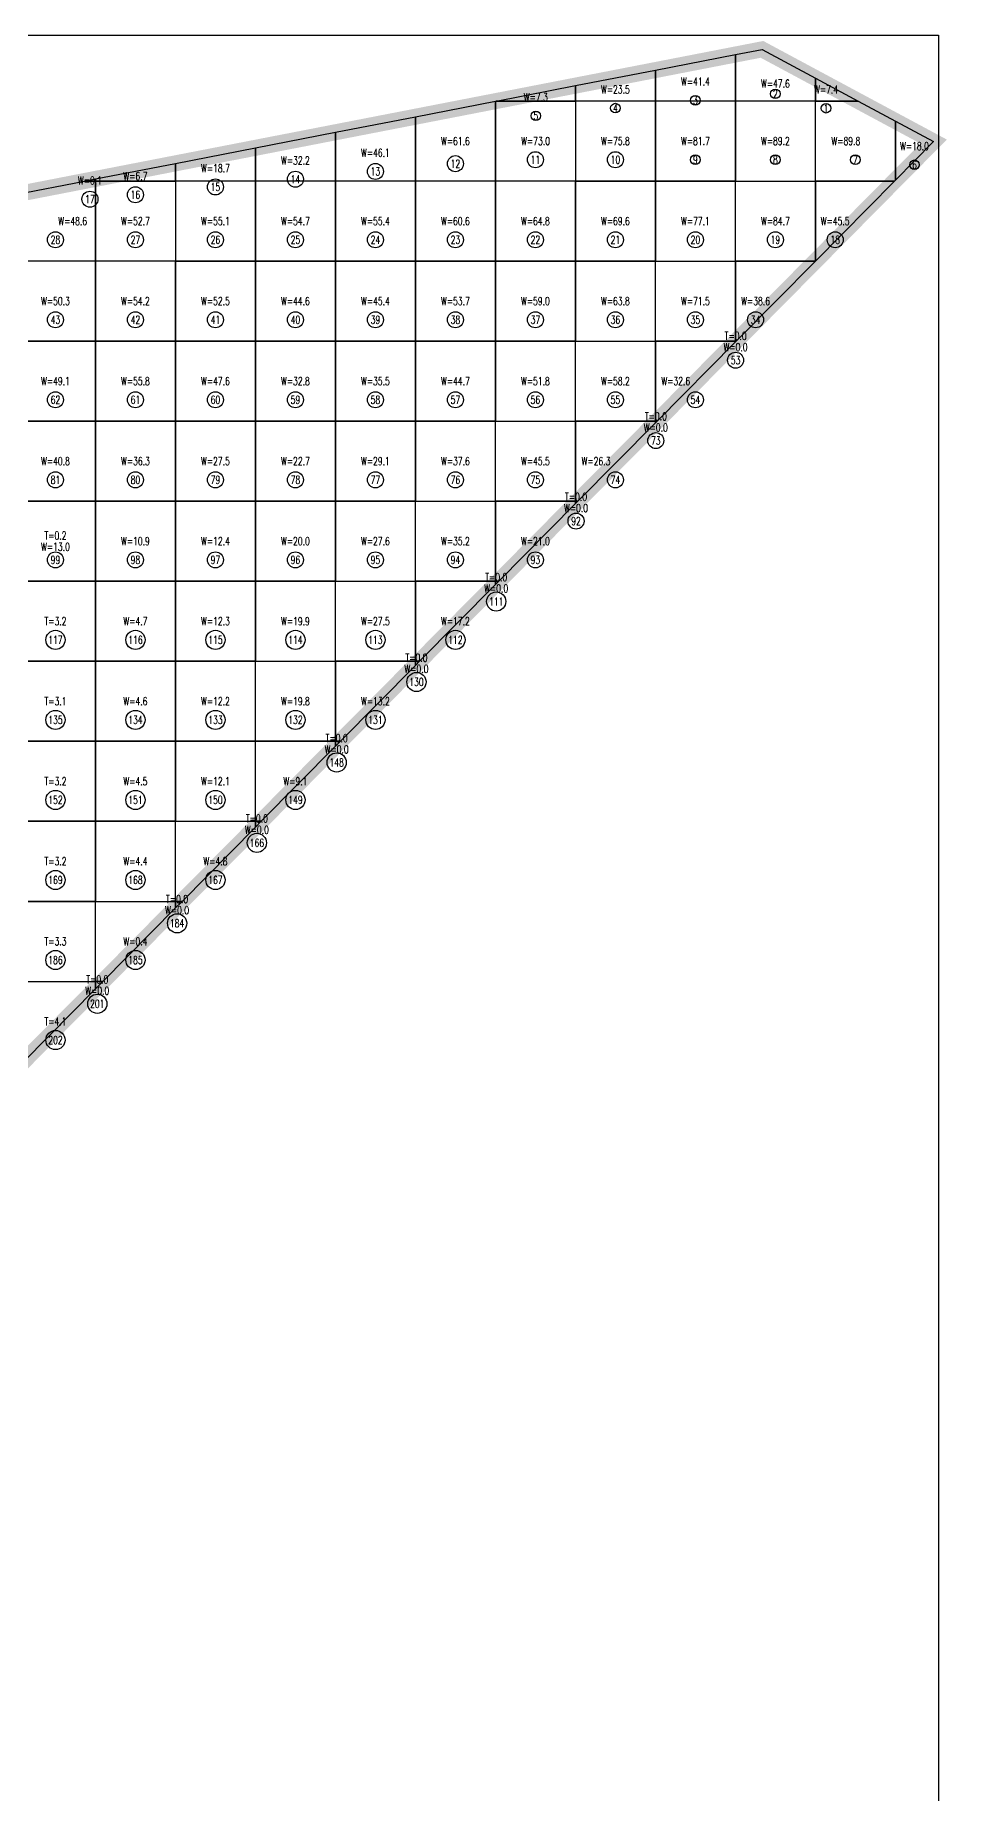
# Model space of a CAD drawing. Extents: x 4283 to 40403, y 1134 to 1764.
# Drawn here: x 28382.1 to 28433.9, y 1572.5 to 1672.4 of the extents above; entities that cross this region are included whole.
import ezdxf
from ezdxf.enums import TextEntityAlignment as Align

# ---------------------------------------------------------------- set-up
doc = ezdxf.new("R2010")
doc.units = 0
for name, color, linetype in [('tdz_2-1方格网', 2, 'Continuous'), ('tdz_2-1方格网计算', 7, 'Continuous'), ('tdz_土方计算图', 7, 'Continuous'), ('tdz_格田', 6, 'Continuous')]:
    doc.layers.add(name, color=color, linetype=linetype)
doc.styles.add('GLandNum', font='txt_____.ttf', dxfattribs={"width": 0.7, "height": 0.5})

msp = doc.modelspace()

# ---------------------------------------------------------------- linework, layer by layer
at = {"layer": 'tdz_2-1方格网', "linetype": 'Continuous'}
for points in [[(28421.919, 1671.257, 3120.945), (28421.919, 1668.618, 3120.901), (28417.374, 1668.618, 3120.907), (28417.374, 1670.374, 3121.051)], [(28426.464, 1669.922, 3120.898), (28426.464, 1668.618, 3120.894), (28421.919, 1668.618, 3120.901), (28421.919, 1671.257, 3120.945), (28423.431, 1671.551, 3120.909)], [(28417.374, 1670.374, 3121.051), (28417.374, 1668.618, 3120.907), (28412.828, 1668.618, 3121.142), (28412.828, 1669.491, 3121.157)], [(28412.828, 1669.491, 3121.157), (28412.828, 1668.618, 3121.142), (28408.332, 1668.618, 3121.262)], [(28428.894, 1668.618, 3120.89), (28426.464, 1668.618, 3120.894), (28426.464, 1669.922, 3120.898)], [(28408.283, 1668.608, 3121.263), (28408.283, 1664.072, 3120.953), (28403.737, 1664.072, 3121.04), (28403.737, 1667.725, 3121.369)], [(28408.332, 1668.618, 3121.262), (28412.828, 1668.618, 3121.142), (28412.828, 1664.072, 3120.79), (28408.283, 1664.072, 3120.953), (28408.283, 1668.608, 3121.263)], [(28412.828, 1668.618, 3121.142), (28412.828, 1664.072, 3120.79), (28417.374, 1664.072, 3120.785), (28417.374, 1668.618, 3120.907)], [(28417.374, 1668.618, 3120.907), (28417.374, 1664.072, 3120.785), (28421.919, 1664.072, 3120.782), (28421.919, 1668.618, 3120.901)], [(28421.919, 1668.618, 3120.901), (28421.919, 1664.072, 3120.782), (28426.464, 1664.072, 3120.778), (28426.464, 1668.618, 3120.894)], [(28430.963, 1664.072, 3120.779), (28426.464, 1664.072, 3120.778), (28426.464, 1668.618, 3120.894), (28428.894, 1668.618, 3120.89), (28431.01, 1667.482, 3120.883), (28431.01, 1664.119, 3120.781)], [(28403.737, 1667.725, 3121.369), (28403.737, 1664.072, 3121.04), (28399.192, 1664.072, 3121.325), (28399.192, 1666.842, 3121.475)], [(28431.01, 1664.119, 3120.781), (28431.01, 1667.482, 3120.883), (28433.183, 1666.315, 3120.875)], [(28399.192, 1666.842, 3121.475), (28399.192, 1664.072, 3121.325), (28394.646, 1664.072, 3121.593), (28394.646, 1665.959, 3121.582)], [(28390.101, 1665.076, 3121.688), (28390.101, 1664.072, 3121.694), (28385.555, 1664.072, 3121.795), (28385.555, 1664.193, 3121.795)], [(28394.646, 1665.959, 3121.582), (28394.646, 1664.072, 3121.593), (28390.101, 1664.072, 3121.694), (28390.101, 1665.076, 3121.688)], [(28384.932, 1664.072, 3121.805), (28385.555, 1664.072, 3121.795), (28385.555, 1659.527, 3121.834), (28381.01, 1659.527, 3121.964), (28381.01, 1663.31, 3121.901)], [(28385.555, 1664.193, 3121.795), (28385.555, 1664.072, 3121.795), (28384.932, 1664.072, 3121.805)], [(28385.555, 1659.527, 3121.834), (28385.555, 1664.072, 3121.795), (28390.101, 1664.072, 3121.694), (28390.101, 1659.527, 3121.605)], [(28390.101, 1664.072, 3121.694), (28390.101, 1659.527, 3121.605), (28394.646, 1659.527, 3121.282), (28394.646, 1664.072, 3121.593)], [(28394.646, 1664.072, 3121.593), (28394.646, 1659.527, 3121.282), (28399.192, 1659.527, 3120.806), (28399.192, 1664.072, 3121.325)], [(28399.192, 1664.072, 3121.325), (28399.192, 1659.527, 3120.806), (28403.737, 1659.527, 3120.826), (28403.737, 1664.072, 3121.04)], [(28403.737, 1664.072, 3121.04), (28403.737, 1659.527, 3120.826), (28408.283, 1659.527, 3120.82), (28408.283, 1664.072, 3120.953)], [(28408.283, 1664.072, 3120.953), (28408.283, 1659.527, 3120.82), (28412.828, 1659.527, 3120.582), (28412.828, 1664.072, 3120.79)], [(28412.828, 1664.072, 3120.79), (28412.828, 1659.527, 3120.582), (28417.374, 1659.527, 3120.578), (28417.374, 1664.072, 3120.785)], [(28417.374, 1664.072, 3120.785), (28417.374, 1659.527, 3120.578), (28421.919, 1659.527, 3120.575), (28421.919, 1664.072, 3120.782)], [(28421.919, 1659.527, 3120.575), (28421.919, 1664.072, 3120.782), (28426.464, 1664.072, 3120.778), (28426.464, 1659.527, 3120.584)], [(28426.464, 1664.072, 3120.778), (28430.963, 1664.072, 3120.779), (28426.464, 1659.527, 3120.584)], [(28381.01, 1659.527, 3121.964), (28381.01, 1654.981, 3122.08), (28385.555, 1654.981, 3121.818), (28385.555, 1659.527, 3121.834)], [(28385.555, 1659.527, 3121.834), (28385.555, 1654.981, 3121.818), (28390.101, 1654.981, 3121.9), (28390.101, 1659.527, 3121.605)], [(28390.101, 1659.527, 3121.605), (28390.101, 1654.981, 3121.9), (28394.646, 1654.981, 3121.012), (28394.646, 1659.527, 3121.282)], [(28394.646, 1659.527, 3121.282), (28394.646, 1654.981, 3121.012), (28399.192, 1654.981, 3120.439), (28399.192, 1659.527, 3120.806)], [(28399.192, 1659.527, 3120.806), (28399.192, 1654.981, 3120.439), (28403.737, 1654.981, 3120.48), (28403.737, 1659.527, 3120.826)], [(28403.737, 1659.527, 3120.826), (28403.737, 1654.981, 3120.48), (28408.283, 1654.981, 3120.53), (28408.283, 1659.527, 3120.82)], [(28408.283, 1659.527, 3120.82), (28408.283, 1654.981, 3120.53), (28412.828, 1654.981, 3120.375), (28412.828, 1659.527, 3120.582)], [(28412.828, 1659.527, 3120.582), (28412.828, 1654.981, 3120.375), (28417.374, 1654.981, 3120.371), (28417.374, 1659.527, 3120.578)], [(28417.374, 1654.981, 3120.371), (28417.374, 1659.527, 3120.578), (28421.919, 1659.527, 3120.575), (28421.919, 1654.981, 3120.387)], [(28421.966, 1654.981, 3120.389), (28421.919, 1654.981, 3120.387), (28421.919, 1659.527, 3120.575), (28426.464, 1659.527, 3120.584)], [(28381.01, 1654.981, 3122.08), (28381.01, 1650.436, 3121.818), (28385.555, 1650.436, 3121.818), (28385.555, 1654.981, 3121.818)], [(28385.555, 1654.981, 3121.818), (28385.555, 1650.436, 3121.818), (28390.101, 1650.436, 3121.865), (28390.101, 1654.981, 3121.9)], [(28390.101, 1654.981, 3121.9), (28390.101, 1650.436, 3121.865), (28394.646, 1650.436, 3120.318), (28394.646, 1654.981, 3121.012)], [(28394.646, 1654.981, 3121.012), (28394.646, 1650.436, 3120.318), (28399.192, 1650.436, 3120.069), (28399.192, 1654.981, 3120.439)], [(28399.192, 1654.981, 3120.439), (28399.192, 1650.436, 3120.069), (28403.737, 1650.436, 3120.135), (28403.737, 1654.981, 3120.48)], [(28403.737, 1654.981, 3120.48), (28403.737, 1650.436, 3120.135), (28408.283, 1650.436, 3120.203), (28408.283, 1654.981, 3120.53)], [(28408.283, 1654.981, 3120.53), (28408.283, 1650.436, 3120.203), (28412.828, 1650.436, 3120.166), (28412.828, 1654.981, 3120.375)], [(28412.828, 1650.436, 3120.166), (28412.828, 1654.981, 3120.375), (28417.374, 1654.981, 3120.371), (28417.374, 1650.436, 3120.192)], [(28417.467, 1650.436, 3120.194), (28417.374, 1650.436, 3120.192), (28417.374, 1654.981, 3120.371), (28421.919, 1654.981, 3120.387), (28421.919, 1654.934, 3120.386)], [(28421.919, 1654.981, 3120.387), (28421.966, 1654.981, 3120.389), (28421.919, 1654.934, 3120.386)], [(28381.01, 1650.436, 3121.818), (28381.01, 1645.891, 3121.818), (28385.555, 1645.891, 3120.894), (28385.555, 1650.436, 3121.818)], [(28385.555, 1650.436, 3121.818), (28385.555, 1645.891, 3120.894), (28390.101, 1645.891, 3120), (28390.101, 1650.436, 3121.865)], [(28390.101, 1650.436, 3121.865), (28390.101, 1645.891, 3120), (28394.646, 1645.891, 3120), (28394.646, 1650.436, 3120.318)], [(28394.646, 1650.436, 3120.318), (28394.646, 1645.891, 3120), (28399.192, 1645.891, 3120), (28399.192, 1650.436, 3120.069)], [(28399.192, 1650.436, 3120.069), (28399.192, 1645.891, 3120), (28403.737, 1645.891, 3120), (28403.737, 1650.436, 3120.135)], [(28403.737, 1650.436, 3120.135), (28403.737, 1645.891, 3120), (28408.283, 1645.891, 3120), (28408.283, 1650.436, 3120.203)], [(28408.283, 1645.891, 3120), (28408.283, 1650.436, 3120.203), (28412.828, 1650.436, 3120.166), (28412.828, 1645.891, 3120)], [(28412.968, 1645.891, 3120), (28412.828, 1645.891, 3120), (28412.828, 1650.436, 3120.166), (28417.374, 1650.436, 3120.192), (28417.374, 1650.342, 3120.189)], [(28417.374, 1650.436, 3120.192), (28417.467, 1650.436, 3120.194), (28417.374, 1650.342, 3120.189)], [(28381.01, 1645.891, 3121.818), (28381.01, 1641.345, 3119.976), (28385.555, 1641.345, 3120), (28385.555, 1645.891, 3120.894)], [(28385.555, 1645.891, 3120.894), (28385.555, 1641.345, 3120), (28390.101, 1641.345, 3120), (28390.101, 1645.891, 3120)], [(28390.101, 1645.891, 3120), (28390.101, 1641.345, 3120), (28394.646, 1641.345, 3120), (28394.646, 1645.891, 3120)], [(28394.646, 1645.891, 3120), (28394.646, 1641.345, 3120), (28399.192, 1641.345, 3120), (28399.192, 1645.891, 3120)], [(28399.192, 1645.891, 3120), (28399.192, 1641.345, 3120), (28403.737, 1641.345, 3120), (28403.737, 1645.891, 3120)], [(28403.737, 1641.345, 3120), (28403.737, 1645.891, 3120), (28408.283, 1645.891, 3120), (28408.283, 1641.345, 3120)], [(28408.469, 1641.345, 3120), (28408.283, 1641.345, 3120), (28408.283, 1645.891, 3120), (28412.828, 1645.891, 3120), (28412.828, 1645.749, 3120)], [(28412.828, 1645.891, 3120), (28412.968, 1645.891, 3120), (28412.828, 1645.749, 3120)], [(28381.01, 1641.345, 3119.976), (28381.01, 1636.8, 3120), (28385.555, 1636.8, 3120), (28385.555, 1641.345, 3120)], [(28385.555, 1641.345, 3120), (28385.555, 1636.8, 3120), (28390.101, 1636.8, 3120), (28390.101, 1641.345, 3120)], [(28390.101, 1641.345, 3120), (28390.101, 1636.8, 3120), (28394.646, 1636.8, 3120), (28394.646, 1641.345, 3120)], [(28394.646, 1641.345, 3120), (28394.646, 1636.8, 3120), (28399.192, 1636.8, 3120), (28399.192, 1641.345, 3120)], [(28399.192, 1636.8, 3120), (28399.192, 1641.345, 3120), (28403.737, 1641.345, 3120), (28403.737, 1636.8, 3120)], [(28403.971, 1636.8, 3120), (28403.737, 1636.8, 3120), (28403.737, 1641.345, 3120), (28408.283, 1641.345, 3120), (28408.283, 1641.156, 3120)], [(28408.283, 1641.345, 3120), (28408.469, 1641.345, 3120), (28408.283, 1641.156, 3120)], [(28381.01, 1636.8, 3120), (28381.01, 1632.254, 3120), (28385.555, 1632.254, 3120), (28385.555, 1636.8, 3120)], [(28385.555, 1636.8, 3120), (28385.555, 1632.254, 3120), (28390.101, 1632.254, 3120), (28390.101, 1636.8, 3120)], [(28390.101, 1636.8, 3120), (28390.101, 1632.254, 3120), (28394.646, 1632.254, 3120), (28394.646, 1636.8, 3120)], [(28394.646, 1632.254, 3120), (28394.646, 1636.8, 3120), (28399.192, 1636.8, 3120), (28399.192, 1632.254, 3120)], [(28399.472, 1632.254, 3120), (28399.192, 1632.254, 3120), (28399.192, 1636.8, 3120), (28403.737, 1636.8, 3120), (28403.737, 1636.564, 3120)], [(28403.737, 1636.8, 3120), (28403.971, 1636.8, 3120), (28403.737, 1636.564, 3120)], [(28381.01, 1632.254, 3120), (28381.01, 1627.709, 3120), (28385.555, 1627.709, 3120), (28385.555, 1632.254, 3120)], [(28385.555, 1632.254, 3120), (28385.555, 1627.709, 3120), (28390.101, 1627.709, 3120), (28390.101, 1632.254, 3120)], [(28390.101, 1632.254, 3120), (28390.101, 1627.709, 3120), (28394.646, 1627.709, 3120), (28394.646, 1632.254, 3120)], [(28394.973, 1627.709, 3120), (28394.646, 1627.709, 3120), (28394.646, 1632.254, 3120), (28399.192, 1632.254, 3120), (28399.192, 1631.971, 3120)], [(28399.192, 1632.254, 3120), (28399.472, 1632.254, 3120), (28399.192, 1631.971, 3120)], [(28381.01, 1627.709, 3120), (28381.01, 1623.163, 3120), (28385.555, 1623.163, 3120), (28385.555, 1627.709, 3120)], [(28385.555, 1627.709, 3120), (28385.555, 1623.163, 3120), (28390.101, 1623.163, 3120), (28390.101, 1627.709, 3120)], [(28390.474, 1623.163, 3120), (28390.101, 1623.163, 3120), (28390.101, 1627.709, 3120), (28394.646, 1627.709, 3120), (28394.646, 1627.379, 3120)], [(28394.646, 1627.709, 3120), (28394.973, 1627.709, 3120), (28394.646, 1627.379, 3120)], [(28381.01, 1623.163, 3120), (28381.01, 1618.618, 3120), (28385.555, 1618.618, 3120), (28385.555, 1623.163, 3120)], [(28385.975, 1618.618, 3120), (28385.555, 1618.618, 3120), (28385.555, 1623.163, 3120), (28390.101, 1623.163, 3120), (28390.101, 1622.786, 3120)], [(28390.101, 1623.163, 3120), (28390.474, 1623.163, 3120), (28390.101, 1622.786, 3120)], [(28381.477, 1614.072, 3120), (28381.01, 1614.072, 3120), (28381.01, 1618.618, 3120), (28385.555, 1618.618, 3120), (28385.555, 1618.193, 3120)], [(28385.555, 1618.618, 3120), (28385.975, 1618.618, 3120), (28385.555, 1618.193, 3120)]]:
    msp.add_polyline3d(points, close=True, dxfattribs=at)
at = {"layer": 'tdz_2-1方格网计算', "color": 7}
for centre, radius in [((28424.192, 1669.024), 0.273), ((28415.101, 1668.215), 0.273), ((28419.646, 1668.656), 0.273), ((28427.072, 1668.209), 0.273), ((28410.58, 1667.776), 0.273), ((28401.464, 1664.617), 0.455), ((28406.01, 1665.059), 0.455), ((28410.555, 1665.284), 0.455), ((28415.101, 1665.284), 0.455), ((28419.646, 1665.284), 0.273), ((28424.192, 1665.284), 0.273), ((28428.737, 1665.284), 0.273), ((28432.096, 1664.997), 0.273), ((28392.374, 1663.735), 0.455), ((28396.919, 1664.176), 0.455), ((28385.244, 1663.042), 0.455), ((28387.828, 1663.293), 0.455), ((28383.283, 1660.739), 0.455), ((28387.828, 1660.739), 0.455), ((28392.374, 1660.739), 0.455), ((28396.919, 1660.739), 0.455), ((28401.464, 1660.739), 0.455), ((28406.01, 1660.739), 0.455), ((28410.555, 1660.739), 0.455), ((28415.101, 1660.739), 0.455), ((28419.646, 1660.739), 0.455), ((28424.192, 1660.739), 0.455), ((28427.589, 1660.739), 0.455), ((28383.283, 1656.194), 0.455), ((28387.828, 1656.194), 0.455), ((28392.374, 1656.194), 0.455), ((28396.919, 1656.194), 0.455), ((28401.464, 1656.194), 0.455), ((28406.01, 1656.194), 0.455), ((28410.555, 1656.194), 0.455), ((28415.101, 1656.194), 0.455), ((28419.646, 1656.194), 0.455), ((28423.067, 1656.194), 0.455), ((28421.931, 1653.897), 0.455), ((28383.283, 1651.648), 0.455), ((28387.828, 1651.648), 0.455), ((28392.374, 1651.648), 0.455), ((28396.919, 1651.648), 0.455), ((28401.464, 1651.648), 0.455), ((28406.01, 1651.648), 0.455), ((28410.555, 1651.648), 0.455), ((28415.101, 1651.648), 0.455), ((28419.646, 1651.648), 0.455), ((28417.397, 1649.328), 0.455), ((28383.283, 1647.103), 0.455), ((28387.828, 1647.103), 0.455), ((28392.374, 1647.103), 0.455), ((28396.919, 1647.103), 0.455), ((28401.464, 1647.103), 0.455), ((28406.01, 1647.103), 0.455), ((28410.555, 1647.103), 0.455), ((28415.101, 1647.103), 0.455), ((28412.863, 1644.759), 0.455), ((28383.283, 1642.557), 0.455), ((28387.828, 1642.557), 0.455), ((28392.374, 1642.557), 0.455), ((28396.919, 1642.557), 0.455), ((28401.464, 1642.557), 0.455), ((28406.01, 1642.557), 0.455), ((28410.555, 1642.557), 0.455), ((28408.329, 1640.19), 0.545), ((28383.283, 1638.012), 0.545), ((28387.828, 1638.012), 0.545), ((28392.374, 1638.012), 0.545), ((28396.919, 1638.012), 0.545), ((28401.464, 1638.012), 0.545), ((28406.01, 1638.012), 0.545), ((28403.796, 1635.621), 0.545), ((28383.283, 1633.466), 0.545), ((28387.828, 1633.466), 0.545), ((28392.374, 1633.466), 0.545), ((28396.919, 1633.466), 0.545), ((28401.464, 1633.466), 0.545), ((28399.262, 1631.052), 0.545), ((28383.283, 1628.921), 0.545), ((28387.828, 1628.921), 0.545), ((28392.374, 1628.921), 0.545), ((28396.919, 1628.921), 0.545), ((28394.728, 1626.483), 0.545), ((28383.283, 1624.375), 0.545), ((28387.828, 1624.375), 0.545), ((28392.374, 1624.375), 0.545), ((28390.194, 1621.914), 0.545), ((28383.283, 1619.83), 0.545), ((28387.828, 1619.83), 0.545), ((28385.66, 1617.345), 0.545), ((28383.283, 1615.284), 0.545)]:
    msp.add_circle(centre, radius, dxfattribs=at)
at = {"layer": 'tdz_土方计算图', "linetype": 'Continuous'}
for points in [[(28303.46, 1672.357), (28433.46, 1672.357)], [(28433.46, 1672.357), (28433.46, 1512.357)]]:
    msp.add_lwpolyline(points, dxfattribs=at)
at = {"layer": 'tdz_格田', "linetype": 'Continuous', "const_width": 0.909}
msp.add_lwpolyline([(28433.183, 1666.315), (28340.988, 1573.163), (28303.737, 1595.575), (28342.493, 1655.828), (28423.431, 1671.551), (28433.183, 1666.315)], close=True, dxfattribs=at)

# ---------------------------------------------------------------- texts
at = {"layer": 'tdz_2-1方格网计算', "color": 173, "style": 'GLandNum', "width": 0.7}
for s, p in [('W=7.3', (28410.58, 1668.836)), ('W=23.5', (28415.101, 1669.275)), ('W=41.4', (28419.646, 1669.717)), ('W=47.6', (28424.192, 1669.604)), ('W=7.4', (28427.072, 1669.27)), ('W=61.6', (28406.01, 1666.34)), ('W=73.0', (28410.568, 1666.345)), ('W=75.8', (28415.101, 1666.345)), ('W=81.7', (28419.646, 1666.345)), ('W=89.2', (28424.192, 1666.345)), ('W=89.8', (28428.197, 1666.345)), ('W=18.0', (28432.096, 1666.058)), ('W=32.2', (28396.919, 1665.237)), ('W=46.1', (28401.464, 1665.678)), ('W=0.1', (28385.244, 1664.103)), ('W=6.7', (28387.828, 1664.354)), ('W=18.7', (28392.374, 1664.795)), ('W=48.6', (28384.263, 1661.8)), ('W=52.7', (28387.828, 1661.8)), ('W=55.1', (28392.374, 1661.8)), ('W=54.7', (28396.919, 1661.8)), ('W=55.4', (28401.464, 1661.8)), ('W=60.6', (28406.01, 1661.8)), ('W=64.8', (28410.555, 1661.8)), ('W=69.6', (28415.101, 1661.8)), ('W=77.1', (28419.646, 1661.8)), ('W=84.7', (28424.192, 1661.8)), ('W=45.5', (28427.589, 1661.8)), ('W=50.3', (28383.283, 1657.254)), ('W=54.2', (28387.828, 1657.254)), ('W=52.5', (28392.374, 1657.254)), ('W=44.6', (28396.919, 1657.254)), ('W=45.4', (28401.464, 1657.254)), ('W=53.7', (28406.01, 1657.254)), ('W=59.0', (28410.555, 1657.254)), ('W=63.8', (28415.101, 1657.254)), ('W=71.5', (28419.646, 1657.254)), ('W=38.6', (28423.067, 1657.254)), ('W=0.0', (28421.931, 1654.64)), ('W=49.1', (28383.283, 1652.709)), ('W=55.8', (28387.828, 1652.709)), ('W=47.6', (28392.374, 1652.709)), ('W=32.8', (28396.919, 1652.709)), ('W=35.5', (28401.464, 1652.709)), ('W=44.7', (28406.01, 1652.709)), ('W=51.8', (28410.555, 1652.709)), ('W=58.2', (28415.101, 1652.709)), ('W=32.6', (28418.533, 1652.709)), ('W=0.0', (28417.397, 1650.071)), ('W=40.8', (28383.283, 1648.163)), ('W=36.3', (28387.828, 1648.163)), ('W=27.5', (28392.374, 1648.163)), ('W=22.7', (28396.919, 1648.163)), ('W=29.1', (28401.464, 1648.163)), ('W=37.6', (28406.01, 1648.163)), ('W=45.5', (28410.555, 1648.163)), ('W=26.3', (28413.999, 1648.163)), ('W=0.0', (28412.863, 1645.502)), ('W=13.0', (28383.283, 1643.3)), ('W=10.9', (28387.828, 1643.618)), ('W=12.4', (28392.374, 1643.618)), ('W=20.0', (28396.919, 1643.618)), ('W=27.6', (28401.464, 1643.618)), ('W=35.2', (28406.01, 1643.618)), ('W=21.0', (28410.555, 1643.618)), ('W=0.0', (28408.329, 1640.933)), ('W=4.7', (28387.828, 1639.072)), ('W=12.3', (28392.374, 1639.072)), ('W=19.9', (28396.919, 1639.072)), ('W=27.5', (28401.464, 1639.072)), ('W=17.2', (28406.01, 1639.072)), ('W=0.0', (28403.796, 1636.364)), ('W=4.6', (28387.828, 1634.527)), ('W=12.2', (28392.374, 1634.527)), ('W=19.8', (28396.919, 1634.527)), ('W=13.2', (28401.464, 1634.527)), ('W=0.0', (28399.262, 1631.795)), ('W=4.5', (28387.828, 1629.981)), ('W=12.1', (28392.374, 1629.981)), ('W=9.1', (28396.919, 1629.981)), ('W=0.0', (28394.728, 1627.225)), ('W=4.4', (28387.828, 1625.436)), ('W=4.8', (28392.374, 1625.436)), ('W=0.0', (28390.194, 1622.656)), ('W=0.4', (28387.828, 1620.891)), ('W=0.0', (28385.66, 1618.087))]:
    msp.add_text(s, height=0.4545, dxfattribs=at).set_placement(p, align=Align.MIDDLE_CENTER)
at = {"layer": 'tdz_2-1方格网计算', "color": 7, "style": 'GLandNum', "width": 0.7}
for s, height, p in [('2', 0.455, (28424.192, 1669.024)), ('4', 0.455, (28415.101, 1668.215)), ('3', 0.455, (28419.646, 1668.656)), ('1', 0.455, (28427.072, 1668.209)), ('5', 0.455, (28410.58, 1667.776)), ('12', 0.4545, (28406.01, 1665.059)), ('11', 0.4545, (28410.555, 1665.284)), ('10', 0.4545, (28415.101, 1665.284)), ('9', 0.455, (28419.646, 1665.284)), ('8', 0.455, (28424.192, 1665.284)), ('7', 0.455, (28428.737, 1665.284)), ('6', 0.455, (28432.096, 1664.997)), ('14', 0.4545, (28396.919, 1664.176)), ('13', 0.4545, (28401.464, 1664.617)), ('17', 0.4545, (28385.244, 1663.042)), ('16', 0.4545, (28387.828, 1663.293)), ('15', 0.4545, (28392.374, 1663.735)), ('28', 0.4545, (28383.283, 1660.739)), ('27', 0.4545, (28387.828, 1660.739)), ('26', 0.4545, (28392.374, 1660.739)), ('25', 0.4545, (28396.919, 1660.739)), ('24', 0.4545, (28401.464, 1660.739)), ('23', 0.4545, (28406.01, 1660.739)), ('22', 0.4545, (28410.555, 1660.739)), ('21', 0.4545, (28415.101, 1660.739)), ('20', 0.4545, (28419.646, 1660.739)), ('19', 0.4545, (28424.192, 1660.739)), ('18', 0.4545, (28427.589, 1660.739)), ('43', 0.4545, (28383.283, 1656.194)), ('42', 0.4545, (28387.828, 1656.194)), ('41', 0.4545, (28392.374, 1656.194)), ('40', 0.4545, (28396.919, 1656.194)), ('39', 0.4545, (28401.464, 1656.194)), ('38', 0.4545, (28406.01, 1656.194)), ('37', 0.4545, (28410.555, 1656.194)), ('36', 0.4545, (28415.101, 1656.194)), ('35', 0.4545, (28419.646, 1656.194)), ('34', 0.4545, (28423.067, 1656.194)), ('53', 0.4545, (28421.931, 1653.897)), ('62', 0.4545, (28383.283, 1651.648)), ('61', 0.4545, (28387.828, 1651.648)), ('60', 0.4545, (28392.374, 1651.648)), ('59', 0.4545, (28396.919, 1651.648)), ('58', 0.4545, (28401.464, 1651.648)), ('57', 0.4545, (28406.01, 1651.648)), ('56', 0.4545, (28410.555, 1651.648)), ('55', 0.4545, (28415.101, 1651.648)), ('54', 0.4545, (28419.646, 1651.648)), ('73', 0.4545, (28417.397, 1649.328)), ('81', 0.4545, (28383.283, 1647.103)), ('80', 0.4545, (28387.828, 1647.103)), ('79', 0.4545, (28392.374, 1647.103)), ('78', 0.4545, (28396.919, 1647.103)), ('77', 0.4545, (28401.464, 1647.103)), ('76', 0.4545, (28406.01, 1647.103)), ('75', 0.4545, (28410.555, 1647.103)), ('74', 0.4545, (28415.101, 1647.103)), ('92', 0.4545, (28412.863, 1644.759)), ('99', 0.4545, (28383.283, 1642.557)), ('98', 0.4545, (28387.828, 1642.557)), ('97', 0.4545, (28392.374, 1642.557)), ('96', 0.4545, (28396.919, 1642.557)), ('95', 0.4545, (28401.464, 1642.557)), ('94', 0.4545, (28406.01, 1642.557)), ('93', 0.4545, (28410.555, 1642.557)), ('111', 0.4545, (28408.329, 1640.19)), ('117', 0.4545, (28383.283, 1638.012)), ('116', 0.4545, (28387.828, 1638.012)), ('115', 0.4545, (28392.374, 1638.012)), ('114', 0.4545, (28396.919, 1638.012)), ('113', 0.4545, (28401.464, 1638.012)), ('112', 0.4545, (28406.01, 1638.012)), ('130', 0.4545, (28403.796, 1635.621)), ('135', 0.4545, (28383.283, 1633.466)), ('134', 0.4545, (28387.828, 1633.466)), ('133', 0.4545, (28392.374, 1633.466)), ('132', 0.4545, (28396.919, 1633.466)), ('131', 0.4545, (28401.464, 1633.466)), ('148', 0.4545, (28399.262, 1631.052)), ('152', 0.4545, (28383.283, 1628.921)), ('151', 0.4545, (28387.828, 1628.921)), ('150', 0.4545, (28392.374, 1628.921)), ('149', 0.4545, (28396.919, 1628.921)), ('166', 0.4545, (28394.728, 1626.483)), ('169', 0.4545, (28383.283, 1624.375)), ('168', 0.4545, (28387.828, 1624.375)), ('167', 0.4545, (28392.374, 1624.375)), ('184', 0.4545, (28390.194, 1621.914)), ('186', 0.4545, (28383.283, 1619.83)), ('185', 0.4545, (28387.828, 1619.83)), ('201', 0.4545, (28385.66, 1617.345)), ('202', 0.4545, (28383.283, 1615.284))]:
    msp.add_text(s, height=height, dxfattribs=at).set_placement(p, align=Align.MIDDLE_CENTER)
at = {"layer": 'tdz_2-1方格网计算', "color": 2, "style": 'GLandNum', "width": 0.7}
for s, p in [('T=0.0', (28421.931, 1655.276)), ('T=0.0', (28417.397, 1650.707)), ('T=0.0', (28412.863, 1646.138)), ('T=0.2', (28383.283, 1643.936)), ('T=0.0', (28408.329, 1641.569)), ('T=3.2', (28383.283, 1639.072)), ('T=0.0', (28403.796, 1637)), ('T=3.1', (28383.283, 1634.527)), ('T=0.0', (28399.262, 1632.431)), ('T=3.2', (28383.283, 1629.981)), ('T=0.0', (28394.728, 1627.862)), ('T=3.2', (28383.283, 1625.436)), ('T=0.0', (28390.194, 1623.293)), ('T=3.3', (28383.283, 1620.891)), ('T=0.0', (28385.66, 1618.724)), ('T=4.1', (28383.283, 1616.345))]:
    msp.add_text(s, height=0.4545, dxfattribs=at).set_placement(p, align=Align.MIDDLE_CENTER)

doc.saveas('drawing.dxf')
